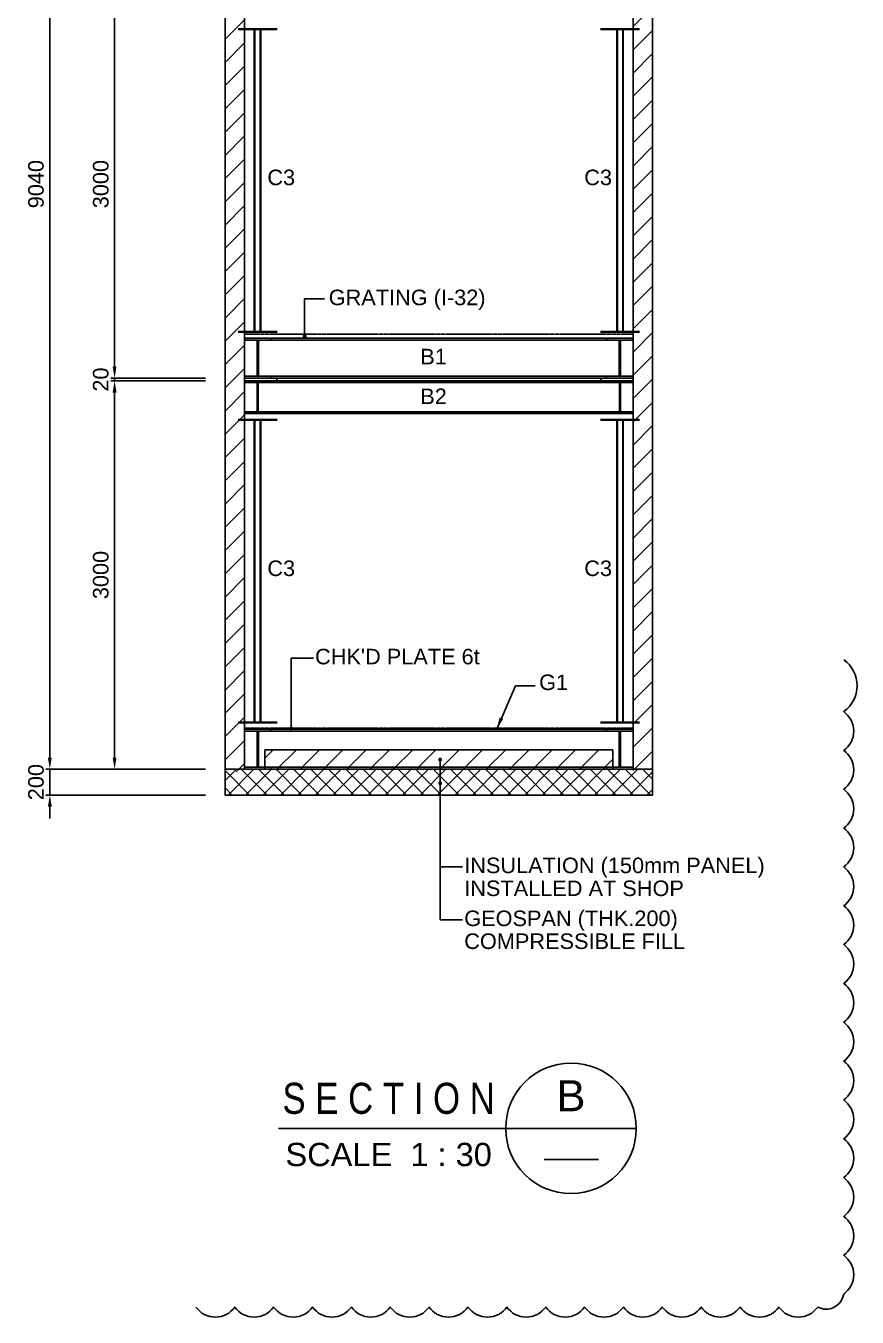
# Model space of a CAD drawing. Header units: millimetres. Extents: x 415966 to 487306, y -108951 to -17325.
# Drawn here: x 472784 to 479201, y -63493 to -53516 of the extents above; entities that cross this region are included whole.
import ezdxf
from ezdxf.enums import TextEntityAlignment as Align

# ---------------------------------------------------------------- set-up
doc = ezdxf.new("R2010")
doc.units = ezdxf.units.MM
doc.header["$LTSCALE"] = 2
doc.linetypes.add('CENTER', pattern=[2, 1.25, -0.25, 0.25, -0.25])
doc.linetypes.add('HIDDEN', pattern=[0.375, 0.25, -0.125])
doc.layers.get('Defpoints').update_dxf_attribs({"color": 250})
for name, color, linetype in [('#20_GR', 3, 'Continuous'), ('C_CEN', 1, 'CENTER'), ('C_COLUMN-01', 2, 'Continuous'), ('C_DIM', 7, 'Continuous'), ('C_GIRDER', 2, 'Continuous'), ('C_REV', 4, 'Continuous'), ('C_TEXT_01', 2, 'Continuous'), ('finish', 1, 'Continuous'), ('TITLE', 7, 'Continuous')]:
    doc.layers.add(name, color=color, linetype=linetype)
doc.layers.add('C_STEEL', color=2, linetype='Continuous', lineweight=30)
doc.styles.add('Arial', font='arial.ttf')
doc.dimstyles.new('일반도면_0020', dxfattribs={"dimtxt": 80, "dimasz": 60, "dimexe": 20, "dimexo": 100, "dimgap": 30, "dimtad": 1, "dimdec": 0, "dimzin": 0, "dimdsep": 46, "dimtxsty": 'Arial', "dimcen": -100, "dimclrd": 7, "dimclre": 7, "dimclrt": 2, "dimadec": 8, "dimazin": 0, "dimtfac": 1, "dimtdec": 0, "dimtix": 1, "dimtmove": 2, "dimatfit": 3, "dimfxl": 1, "dimtolj": 1, "dimtzin": 0, "dimarcsym": 0})
doc.dimstyles.new('일반도면_0030', dxfattribs={"dimtxt": 120, "dimasz": 90, "dimexe": 30, "dimexo": 150, "dimgap": 45, "dimtad": 1, "dimdec": 0, "dimzin": 0, "dimdsep": 46, "dimtxsty": 'Arial', "dimcen": -150, "dimclrd": 7, "dimclre": 7, "dimclrt": 2, "dimadec": 8, "dimazin": 0, "dimtfac": 1, "dimtdec": 0, "dimtix": 1, "dimtmove": 2, "dimatfit": 3, "dimfxl": 1, "dimtolj": 1, "dimtzin": 0, "dimarcsym": 0})
pattern_1 = [(45, (-63679, 0), (-89.80256, 89.80256), [])]

# ---------------------------------------------------------------- blocks, each defined once
blk = doc.blocks.new('A$C37015788')
at = {"layer": 'finish'}
for p, q in [((0, 0), (205, 0)), ((0, 0), (0, -16.3)), ((205, 0), (205, -16.3)), ((0, -16.3), (97.8, -16.3)), ((97.8, -16.3), (97.8, -293.7)), ((107.2, -16.3), (205, -16.3)), ((107.2, -16.3), (107.2, -293.7)), ((0, -293.7), (97.8, -293.7)), ((0, -293.7), (0, -310)), ((107.2, -293.7), (205, -293.7)), ((205, -293.7), (205, -310)), ((0, -310), (205, -310))]:
    blk.add_line(p, q, dxfattribs=at)
blk = doc.blocks.new('A$C5BD05D00')
at = {"layer": 'finish'}
for p, q in [((0, 0), (203, 0)), ((0, 0), (0, -13.5)), ((203, 0), (203, -13.5)), ((0, -13.5), (97.5, -13.5)), ((97.5, -13.5), (97.5, -238.5)), ((105.5, -13.5), (203, -13.5)), ((105.5, -13.5), (105.5, -238.5)), ((0, -238.5), (97.5, -238.5)), ((0, -238.5), (0, -252)), ((0, -252), (203, -252)), ((105.5, -238.5), (203, -238.5)), ((203, -238.5), (203, -252))]:
    blk.add_line(p, q, dxfattribs=at)
blk = doc.blocks.new('*D38')
at = {"layer": 'C_DIM', "color": 7, "lineweight": -2, "transparency": 16777216}
for p, q in [((474171.5, -50219.2), (472939, -50219.2)), ((472969, -59169.2), (472969, -50309.2)), ((474171.5, -59259.2), (472939, -59259.2))]:
    blk.add_line(p, q, dxfattribs=at)
at = {"layer": 'C_DIM', "color": 7, "transparency": 16777216}
for points in [[(472954, -50309.2), (472984, -50309.2), (472969, -50219.2)], [(472954, -59169.2), (472984, -59169.2), (472969, -59259.2)]]:
    blk.add_solid(points, dxfattribs=at)
at = {"layer": 'Defpoints', "color": 0, "transparency": 16777216}
for p in [(472969, -50219.2), (474321.5, -50219.2), (474321.5, -59259.2)]:
    blk.add_point(p, dxfattribs=at)
at = {"layer": 'C_DIM', "color": 2, "transparency": 16777216, "insert": (472862.7, -54739.2), "char_height": 120, "attachment_point": 5, "rotation": 90, "style": 'Arial'}
blk.add_mtext('\\A1;9040', dxfattribs=at)
blk = doc.blocks.new('*D39')
at = {"layer": 'C_DIM', "color": 7, "lineweight": -2, "transparency": 16777216}
for p, q in [((474171.5, -56259.2), (473439, -56259.2)), ((473469, -56349.2), (473469, -59169.2)), ((474171.5, -59259.2), (473439, -59259.2))]:
    blk.add_line(p, q, dxfattribs=at)
at = {"layer": 'C_DIM', "color": 7, "transparency": 16777216}
for points in [[(473454, -56349.2), (473484, -56349.2), (473469, -56259.2)], [(473454, -59169.2), (473484, -59169.2), (473469, -59259.2)]]:
    blk.add_solid(points, dxfattribs=at)
at = {"layer": 'Defpoints', "color": 0, "transparency": 16777216}
for p in [(474321.5, -56259.2), (473469, -59259.2), (474321.5, -59259.2)]:
    blk.add_point(p, dxfattribs=at)
at = {"layer": 'C_DIM', "color": 2, "transparency": 16777216, "insert": (473362.7, -57759.2), "char_height": 120, "attachment_point": 5, "rotation": 90, "style": 'Arial'}
blk.add_mtext('\\A1;3000', dxfattribs=at)
blk = doc.blocks.new('*D40')
at = {"layer": 'C_DIM', "color": 7, "lineweight": -2, "transparency": 16777216}
for p, q in [((473469, -56149.2), (473469, -56059.2)), ((474171.5, -56239.2), (473439, -56239.2)), ((474171.5, -56259.2), (473439, -56259.2)), ((473469, -56259.2), (473469, -56239.2)), ((473469, -56349.2), (473469, -56439.2))]:
    blk.add_line(p, q, dxfattribs=at)
at = {"layer": 'C_DIM', "color": 7, "transparency": 16777216}
for points in [[(473454, -56149.2), (473484, -56149.2), (473469, -56239.2)], [(473454, -56349.2), (473484, -56349.2), (473469, -56259.2)]]:
    blk.add_solid(points, dxfattribs=at)
at = {"layer": 'Defpoints', "color": 0, "transparency": 16777216}
for p in [(473469, -56239.2), (474321.5, -56239.2), (474321.5, -56259.2)]:
    blk.add_point(p, dxfattribs=at)
at = {"layer": 'C_DIM', "color": 2, "transparency": 16777216, "insert": (473362.7, -56249.2), "char_height": 120, "attachment_point": 5, "rotation": 90, "style": 'Arial'}
blk.add_mtext('\\A1;20', dxfattribs=at)
blk = doc.blocks.new('*D41')
at = {"layer": 'C_DIM', "color": 7, "lineweight": -2, "transparency": 16777216}
for p, q in [((474171.5, -53239.2), (473439, -53239.2)), ((473469, -56149.2), (473469, -53329.2)), ((474171.5, -56239.2), (473439, -56239.2))]:
    blk.add_line(p, q, dxfattribs=at)
at = {"layer": 'C_DIM', "color": 7, "transparency": 16777216}
for points in [[(473454, -53329.2), (473484, -53329.2), (473469, -53239.2)], [(473454, -56149.2), (473484, -56149.2), (473469, -56239.2)]]:
    blk.add_solid(points, dxfattribs=at)
at = {"layer": 'Defpoints', "color": 0, "transparency": 16777216}
for p in [(473469, -53239.2), (474321.5, -53239.2), (474321.5, -56239.2)]:
    blk.add_point(p, dxfattribs=at)
at = {"layer": 'C_DIM', "color": 2, "transparency": 16777216, "insert": (473362.7, -54739.2), "char_height": 120, "attachment_point": 5, "rotation": 90, "style": 'Arial'}
blk.add_mtext('\\A1;3000', dxfattribs=at)
blk = doc.blocks.new('*D284')
at = {"layer": 'C_DIM', "color": 7, "lineweight": -2, "transparency": 16777216}
for p, q in [((472969, -59169.2), (472969, -59079.2)), ((474171.5, -59259.2), (472939, -59259.2)), ((472969, -59259.2), (472969, -59459.2)), ((474171.5, -59459.2), (472939, -59459.2)), ((472969, -59549.2), (472969, -59639.2))]:
    blk.add_line(p, q, dxfattribs=at)
at = {"layer": 'C_DIM', "color": 7, "transparency": 16777216}
for points in [[(472954, -59169.2), (472984, -59169.2), (472969, -59259.2)], [(472954, -59549.2), (472984, -59549.2), (472969, -59459.2)]]:
    blk.add_solid(points, dxfattribs=at)
at = {"layer": 'Defpoints', "color": 0, "transparency": 16777216}
for p in [(474321.5, -59259.2), (472969, -59459.2), (474321.5, -59459.2)]:
    blk.add_point(p, dxfattribs=at)
at = {"layer": 'C_DIM', "color": 2, "transparency": 16777216, "insert": (472862.7, -59359.2), "char_height": 120, "attachment_point": 5, "rotation": 90, "style": 'Arial'}
blk.add_mtext('\\A1;200', dxfattribs=at)

msp = doc.modelspace()

# ---------------------------------------------------------------- hatches: boundary and pattern name
at = {"layer": 'C_GIRDER'}
h = msp.add_hatch(dxfattribs=at)
h.set_pattern_fill('ANSI37', color=1, scale=30)
h.set_pattern_definition([(45, (-61154.48, -26104.33), (-67.351921, 67.351921), []), (135, (-61154.48, -26104.33), (-67.351921, -67.351921), [])])
h.paths.add_polyline_path([(477621.5, -59459.2), (477621.5, -59259.2), (474321.5, -59259.2), (474321.5, -59459.2)])
at = {"layer": 'finish'}
h = msp.add_hatch(dxfattribs=at)
h.set_pattern_fill('ANSI31', color=256, scale=40, style=0)
h.set_pattern_definition(pattern_1)
h.paths.add_polyline_path([(474471.5, -59279.2), (474471.5, -50219.2), (474321.5, -50219.2), (474321.5, -59279.2)])
h = msp.add_hatch(dxfattribs=at)
h.set_pattern_fill('ANSI31', color=256, scale=40, style=0)
h.set_pattern_definition(pattern_1)
h.paths.add_polyline_path([(477471.5, -59279.2), (477471.5, -50219.2), (477621.5, -50219.2), (477621.5, -59279.2)])
h = msp.add_hatch(dxfattribs=at)
h.set_pattern_fill('ANSI31', color=256, scale=40, style=0)
h.set_pattern_definition([(45, (-66141, -26104.33), (-89.80256, 89.80256), [])])
h.paths.add_polyline_path([(477314.3, -59109.2), (474628.7, -59109.2), (474628.7, -59242.9), (474676.5, -59242.9), (474676.5, -59259.2), (477266.5, -59259.2), (477266.5, -59242.9), (477314.3, -59242.9)])

# ---------------------------------------------------------------- linework, layer by layer
at = {"layer": '#20_GR', "color": 1}
for p, q in [((474936.2, -55913.6), (474936.2, -55625.8)), ((474936.2, -55625.8), (475088.7, -55625.8)), ((474830.9, -58400.5), (475003.3, -58400.5)), ((474830.9, -58933.2), (474830.9, -58400.5)), ((475982.4, -59185.2), (475982.4, -60422.9)), ((475982.4, -60013.9), (476154.9, -60013.9)), ((475982.4, -60422.9), (476154.9, -60422.9))]:
    msp.add_line(p, q, dxfattribs=at)
at = {"color": 4, "const_width": 15}
for points in [[(474928.7, -55913.6, 1), (474943.7, -55913.6, 1)], [(474823.4, -58944.2, 1), (474838.4, -58944.2, 1)], [(475989.9, -59185.2, 1), (475974.9, -59185.2, 1)], [(475989.9, -59368.2, 1), (475974.9, -59368.2, 1)]]:
    msp.add_lwpolyline(points, format="xyb", close=True, dxfattribs=at)
at = {"layer": 'C_CEN'}
for p, q in [((474471.5, -55897.2), (477471.5, -55897.2)), ((474471.5, -55929.2), (477471.5, -55929.2)), ((474547, -55923.2), (474547, -55929.2)), ((477396, -55923.2), (477396, -55929.2)), ((474471.5, -58943.2), (477471.5, -58943.2)), ((474471.5, -58949.2), (477471.5, -58949.2)), ((474547, -58943.2), (474547, -58949.2)), ((477396, -58943.2), (477396, -58949.2))]:
    msp.add_line(p, q, dxfattribs=at)
at = {"layer": 'C_COLUMN-01'}
for points in [[(474597.8, -55879.2), (474547, -55879.2), (474547, -53541.2), (474597.8, -53541.2)], [(477345.2, -55879.2), (477396, -55879.2), (477396, -53541.2), (477345.2, -53541.2)], [(474597.8, -58899.2), (474547, -58899.2), (474547, -56561.2), (474597.8, -56561.2)], [(477345.2, -58899.2), (477396, -58899.2), (477396, -56561.2), (477345.2, -56561.2)]]:
    msp.add_lwpolyline(points, close=True, dxfattribs=at)
at = {"layer": 'C_GIRDER', "linetype": 'HIDDEN'}
for p, q in [((474551.8, -53541.2), (474551.8, -55879.2)), ((474593.1, -53541.2), (474593.1, -55879.2)), ((477350, -53541.2), (477350, -55879.2)), ((477391.3, -53541.2), (477391.3, -55879.2)), ((474471.5, -55945.5), (477471.5, -55945.5)), ((474471.5, -56222.9), (477471.5, -56222.9)), ((474471.5, -56272.7), (477471.5, -56272.7)), ((474471.5, -56497.7), (477471.5, -56497.7)), ((474551.8, -56561.2), (474551.8, -58899.2)), ((474593.1, -56561.2), (474593.1, -58899.2)), ((477350, -56561.2), (477350, -58899.2)), ((477391.3, -56561.2), (477391.3, -58899.2)), ((474471.5, -58965.5), (477471.5, -58965.5)), ((474471.5, -59242.9), (477471.5, -59242.9))]:
    msp.add_line(p, q, dxfattribs=at)
at = {"layer": 'C_GIRDER'}
for points in [[(474471.5, -55929.2), (477471.5, -55929.2), (477471.5, -56239.2), (474471.5, -56239.2)], [(474471.5, -56259.2), (474721.5, -56259.2), (474721.5, -56239.2), (474471.5, -56239.2)], [(474471.5, -56259.2), (477471.5, -56259.2), (477471.5, -56511.2), (474471.5, -56511.2)], [(477471.5, -56259.2), (477221.5, -56259.2), (477221.5, -56239.2), (477471.5, -56239.2)], [(474471.5, -58949.2), (477471.5, -58949.2), (477471.5, -59259.2), (474471.5, -59259.2)]]:
    msp.add_lwpolyline(points, close=True, dxfattribs=at)
at = {"layer": 'C_REV'}
msp.add_lwpolyline([(474096.9, -63414.9, 0.520567), (474396.9, -63414.9, 0.520567), (474696.9, -63414.9, 0.520567), (474996.9, -63414.9, 0.520567), (475296.9, -63414.9, 0.520567), (475596.9, -63414.9, 0.520567), (475896.9, -63414.9, 0.520567), (476196.9, -63414.9, 0.520567), (476496.9, -63414.9, 0.520567), (476796.9, -63414.9, 0.520567), (477096.9, -63414.9, 0.520567), (477396.9, -63414.9, 0.520567), (477696.9, -63414.9, 0.520567), (477996.9, -63414.9, 0.520567), (478296.9, -63414.9, 0.520567), (478596.9, -63414.9, 0.520567), (478896.9, -63414.9, 0.520567), (479096.9, -63314.9, 0.520567), (479096.9, -63014.9, 0.520567), (479096.9, -62714.9, 0.520567), (479096.9, -62414.9, 0.520567), (479096.9, -62114.9, 0.520567), (479096.9, -61814.9, 0.520567), (479096.9, -61514.9, 0.520567), (479096.9, -61214.9, 0.520567), (479096.9, -60914.9, 0.520567), (479096.9, -60614.9, 0.520567), (479096.9, -60314.9, 0.520567), (479096.9, -60014.9, 0.520567), (479096.9, -59714.9, 0.520567), (479096.9, -59414.9, 0.520567), (479096.9, -59114.9, 0.520567), (479096.9, -58814.9, 0.520567), (479096.9, -58414.9, 0.520567)], format="xyb", dxfattribs=at)
at = {"layer": 'C_STEEL', "color": 6, "lineweight": 40}
for p, q in [((474723, -53541.2), (474423, -53541.2)), ((477220, -53541.2), (477520, -53541.2)), ((474723, -55879.2), (474423, -55879.2)), ((477220, -55879.2), (477520, -55879.2)), ((474723, -56561.2), (474423, -56561.2)), ((477220, -56561.2), (477520, -56561.2)), ((474723, -58899.2), (474423, -58899.2)), ((477220, -58899.2), (477520, -58899.2))]:
    msp.add_line(p, q, dxfattribs=at)
at = {"layer": 'finish'}
for p, q in [((474628.7, -59109.2), (477314.3, -59109.2)), ((474628.7, -59109.2), (474628.7, -59259.2)), ((477314.3, -59109.2), (477314.3, -59259.2))]:
    msp.add_line(p, q, dxfattribs=at)
for points in [[(474321.5, -50219.2), (474471.5, -50219.2), (474471.5, -59259.2), (474321.5, -59259.2)], [(477621.5, -50219.2), (477471.5, -50219.2), (477471.5, -59259.2), (477621.5, -59259.2)], [(474321.5, -59259.2), (477621.5, -59259.2), (477621.5, -59459.2), (474321.5, -59459.2)]]:
    msp.add_lwpolyline(points, close=True, dxfattribs=at)
at = {"layer": 'TITLE', "color": 1, "linetype": 'Continuous'}
msp.add_line((476488.2, -62034.1), (474733.1, -62034.1), dxfattribs=at)
msp.add_lwpolyline([(476488.2, -62034.1), (477496.2, -62034.1)], dxfattribs=at)
at = {"layer": 'TITLE', "color": 2, "linetype": 'Continuous'}
msp.add_lwpolyline([(476785.7, -62273.7), (477204.6, -62273.7)], dxfattribs=at)
at = {"layer": 'TITLE', "color": 1, "linetype": 'Continuous'}
msp.add_circle((476992.2, -62034.1), 504, dxfattribs=at)

# ---------------------------------------------------------------- block references
at = {"layer": 'finish'}
for name, p in [('A$C37015788', (474471.5, -55929.2)), ('A$C5BD05D00', (474471.5, -56259.2)), ('A$C37015788', (474471.5, -58949.2))]:
    msp.add_blockref(name, p, dxfattribs=at)
at = {"layer": 'finish', "xscale": -1}
for name, p in [('A$C37015788', (477471.5, -55929.2)), ('A$C5BD05D00', (477471.5, -56259.2)), ('A$C37015788', (477471.5, -58949.2))]:
    msp.add_blockref(name, p, dxfattribs=at)

# ---------------------------------------------------------------- texts
at = {"layer": 'C_TEXT_01', "style": 'Arial'}
for p in [(474755.2, -54687.2), (477201.6, -54687.2), (474755.2, -57707.2), (477201.6, -57707.2)]:
    msp.add_text('C3', height=120, dxfattribs=at).set_placement(p, align=Align.MIDDLE_CENTER)
for s, p in [('GRATING (I-32)', (475121.8, -55674.5)), ("CHK'D PLATE 6t", (475016.5, -58449.2)), ('INSULATION (150mm PANEL)', (476168, -60062.6)), ('INSTALLED AT SHOP', (476168, -60239.4)), ('GEOSPAN (THK.200)', (476168, -60471.6)), ('COMPRESSIBLE FILL', (476168, -60648.4))]:
    msp.add_text(s, height=120, dxfattribs=at).set_placement(p)
for s, p in [('B1', (475828.7, -56131.7)), ('B2', (475828.7, -56438.8)), ('G1', (476745.9, -58648))]:
    msp.add_text(s, height=120, rotation=360, dxfattribs=at).set_placement(p)
at = {"layer": 'TITLE', "color": 3, "ltscale": 10, "style": 'Arial', "width": 0.8}
msp.add_text('S E C T I O N', height=240, dxfattribs=at).set_placement((475584.4, -61922.1), align=Align.CENTER)
at = {"layer": 'TITLE', "color": 2, "ltscale": 10, "style": 'Arial'}
msp.add_text('B', height=240, dxfattribs=at).set_placement((476992.2, -61782.1), align=Align.MIDDLE)
at = {"layer": 'TITLE', "color": 2, "linetype": 'Continuous', "style": 'Arial'}
msp.add_text('SCALE  1 : 30', height=180, dxfattribs=at).set_placement((475584.5, -62146.1), align=Align.TOP_CENTER)

# ---------------------------------------------------------------- dimensions: what is measured, and where the dimension line sits
at = {"layer": 'C_DIM'}
for p1, p2, distance, picture, middle in [((474321.5, -59259.2), (474321.5, -50219.2), 1352.5, '*D38', (472862.7, -54739.2)), ((474321.5, -56239.2), (474321.5, -53239.2), 852.5, '*D41', (473362.7, -54739.2)), ((474321.5, -56259.2), (474321.5, -56239.2), 852.5, '*D40', (473362.7, -56249.2)), ((474321.5, -56259.2), (474321.5, -59259.2), -852.5, '*D39', (473362.7, -57759.2))]:
    dim = msp.add_aligned_dim(p1=p1, p2=p2, distance=distance, dimstyle='일반도면_0030', dxfattribs=at)
    dim.commit()
    dim.dimension.update_dxf_attribs({"geometry": picture, "text_midpoint": middle})
dim = msp.add_linear_dim(base=(472969, -59459.2), p1=(474321.5, -59259.2), p2=(474321.5, -59459.2), angle=90, dimstyle='일반도면_0030', dxfattribs=at)
dim.commit()
dim.dimension.update_dxf_attribs({"geometry": '*D284', "text_midpoint": (472862.7, -59359.2)})

# ---------------------------------------------------------------- leaders
msp.add_leader([(476419, -58949.2), (476562.6, -58614.1), (476715.1, -58614.1)], dimstyle='일반도면_0020', override={"dimasz": 90}, dxfattribs=at)

doc.saveas('drawing.dxf')
